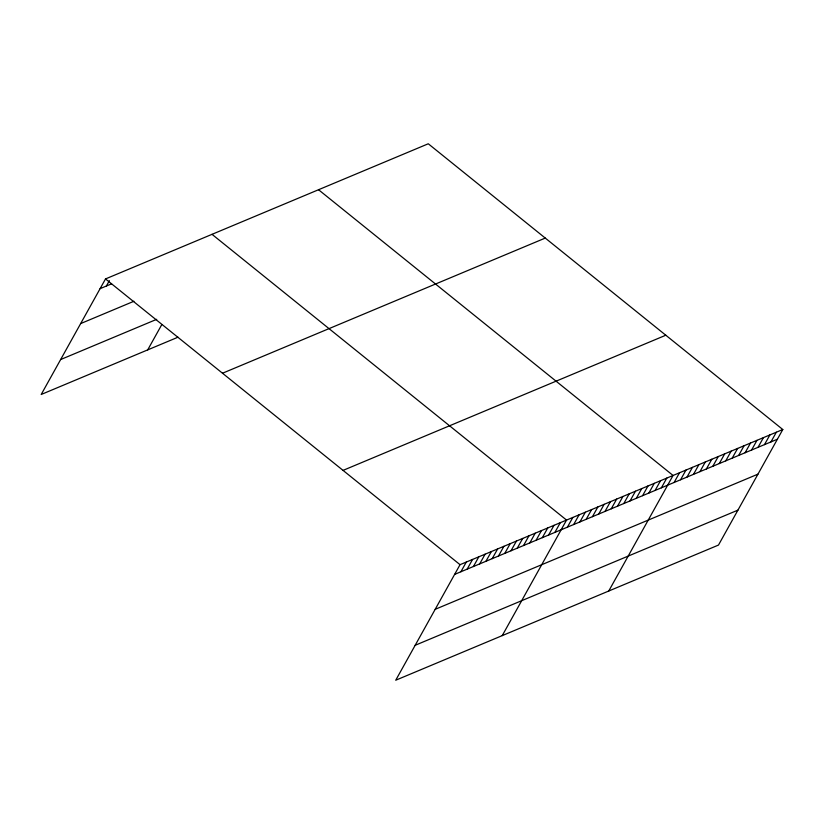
<?xml version="1.0" encoding="UTF-8"?>
<svg xmlns="http://www.w3.org/2000/svg" width="824" height="824" viewBox="0 0 824 824"><rect width="100%" height="100%" fill="white"/><g stroke="black" fill="none" stroke-linecap="round" stroke-linejoin="round"><path stroke-width="1.24" d="M782.8 429.52L460.039 564.677L395.726 680.222L718.487 545.066L782.8 429.52L428.274 143.778L105.513 278.934L41.2 394.48L177.994 337.201M106.378 286.021L109.376 280.634M147.712 349.881L161.689 324.78M460.894 571.763L466.302 562.061M467.167 569.137L472.564 559.434M473.429 566.521L478.826 556.808M479.692 563.894L485.099 554.181M485.954 561.268L491.362 551.565M492.227 558.641L497.624 548.939M498.489 556.025L503.897 546.312M504.752 553.398L510.159 543.696M511.024 550.772L516.421 541.069M517.287 548.145L522.684 538.443M523.549 545.529L528.957 535.816M529.822 542.903L535.219 533.2M536.084 540.276L541.481 530.574M542.346 537.66L547.754 527.947M548.609 535.034L554.016 525.321M554.882 532.407L560.279 522.704M502.238 635.623L566.551 520.078L212.025 234.335M567.406 527.164L572.814 517.451M573.679 524.538L579.076 514.825M579.942 521.911L585.339 512.209M586.204 519.285L591.611 509.582M592.466 516.669L597.874 506.956M598.739 514.042L604.136 504.339M605.001 511.416L610.409 501.713M611.264 508.789L616.671 499.087M617.536 506.173L622.934 496.46M623.799 503.546L629.206 493.844M630.061 500.92L635.469 491.217M636.334 498.304L641.731 488.591M642.596 495.677L647.994 485.964M648.859 493.051L654.266 483.348M655.121 490.424L660.529 480.722M661.394 487.808L666.791 478.095M608.751 591.014L673.064 475.469L318.538 189.726M674.114 482.473L679.512 472.77M680.572 479.774L685.97 470.071M687.02 477.065L692.428 467.363M693.478 474.367L698.886 464.664M699.937 471.668L705.334 461.955M706.384 468.959L711.792 459.256M712.842 466.26L718.25 456.548M719.301 463.552L724.698 453.849M725.759 460.853L731.156 451.14M732.206 458.144L737.614 448.441M738.664 455.445L744.072 445.733M745.123 452.737L750.52 443.034M751.581 450.038L756.978 440.335M758.029 447.329L763.436 437.626M764.487 444.63L769.894 434.928M770.945 441.932L776.342 432.219M100.106 288.647L111.59 283.837M80.67 323.575L133.921 301.265M60.636 359.552L156.715 319.321M222.501 373.231L545.272 238.074M343.042 470.391L665.802 335.224M454.632 574.39L777.393 439.223M435.196 609.317L757.956 474.15M415.162 645.295L737.933 510.138M105.513 278.934L460.039 564.677"/></g></svg>
